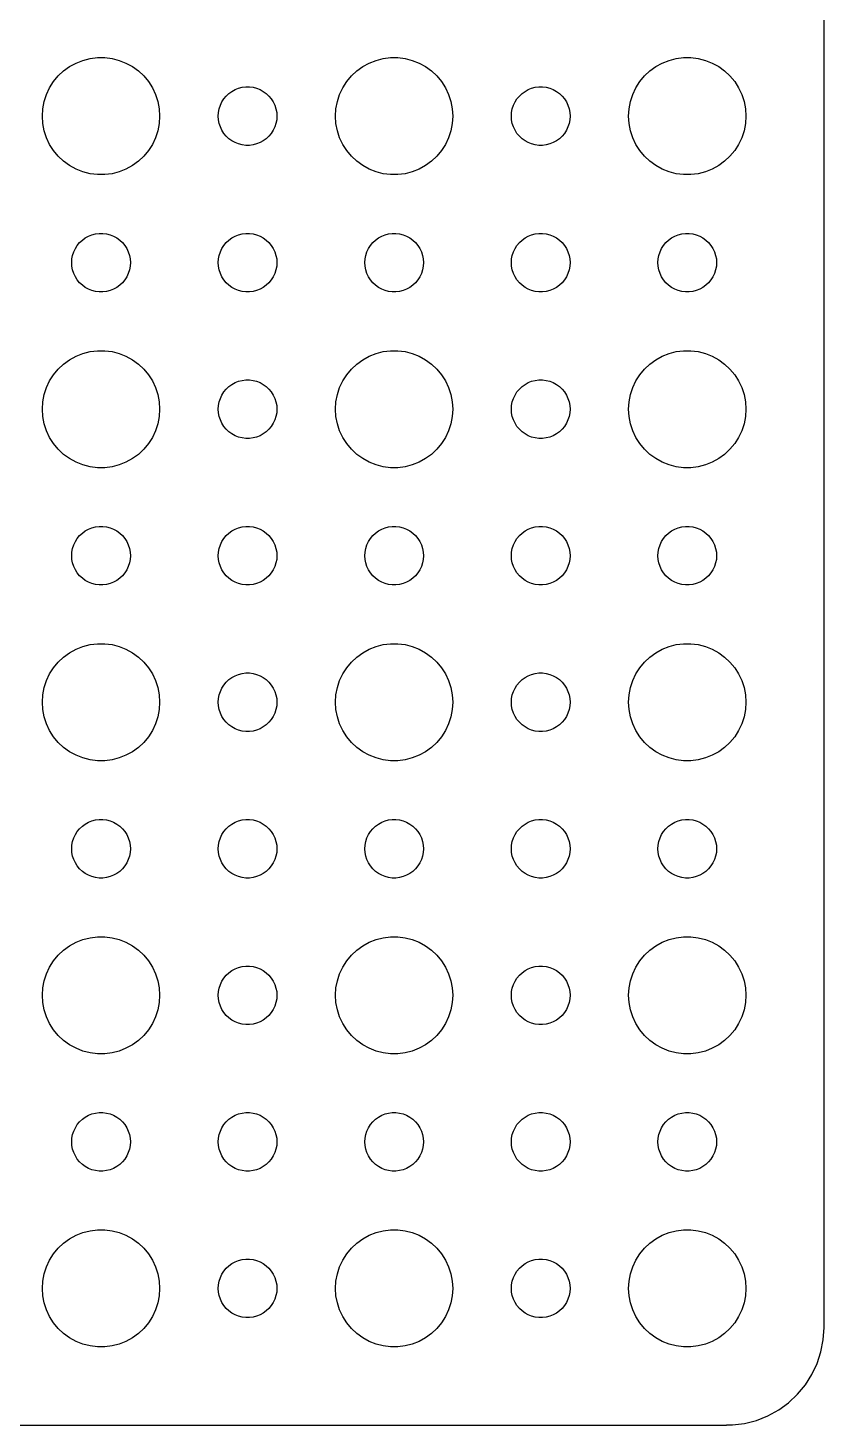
# Model space of a CAD drawing. Extents: x -37 to 37, y -74 to 74.
# Drawn here: x -3.7 to 37, y -74.5 to -3 of the extents above; entities that cross this region are included whole.
import ezdxf

# ---------------------------------------------------------------- set-up
doc = ezdxf.new("R2010")
doc.units = 0
doc.layers.get('0').update_dxf_attribs({"linetype": 'CONTINUOUS'})

msp = doc.modelspace()

# ---------------------------------------------------------------- linework, layer by layer
msp.add_lwpolyline([(-32, -74.497), (32, -74.497), (32, -74.4901), (32.314, -74.4901), (32.9369, -74.4114), (33.5451, -74.2553), (34.1289, -74.0241), (34.6791, -73.7216), (35.1871, -73.3526), (35.6448, -72.9227), (36.0451, -72.4389), (36.3815, -71.9088), (36.6489, -71.3406), (36.8429, -70.7434), (36.9606, -70.1267), (37, -69.5), (37, 69.5)])
for points in [[(-0.188372, -10.4941), (-0.562144, -10.4469), (-0.927051, -10.3532), (-1.27734, -10.2145), (-1.60748, -10.033), (-1.91227, -9.81154), (-2.18691, -9.55364), (-2.42705, -9.26336), (-2.62892, -8.94526), (-2.78933, -8.60437), (-2.90575, -8.24607), (-2.97634, -7.876), (-3, -7.5), (-2.97634, -7.124), (-2.90575, -6.75393), (-2.78933, -6.39563), (-2.62892, -6.05474), (-2.42705, -5.73664), (-2.18691, -5.44636), (-1.91227, -5.18846), (-1.60748, -4.96702), (-1.27734, -4.78552), (-0.927051, -4.64683), (-0.562144, -4.55314), (-0.188372, -4.50592), (0.188372, -4.50592), (0.562144, -4.55314), (0.927051, -4.64683), (1.27734, -4.78552), (1.60748, -4.96702), (1.91227, -5.18846), (2.18691, -5.44636), (2.42705, -5.73664), (2.62892, -6.05474), (2.78933, -6.39563), (2.90575, -6.75393), (2.97634, -7.124), (3, -7.5), (2.97634, -7.876), (2.90575, -8.24607), (2.78933, -8.60437), (2.62892, -8.94526), (2.42705, -9.26336), (2.18691, -9.55364), (1.91227, -9.81154), (1.60748, -10.033), (1.27734, -10.2145), (0.927051, -10.3532), (0.562144, -10.4469), (0.188372, -10.4941)], [(14.8116, -10.4941), (14.4379, -10.4469), (14.0729, -10.3532), (13.7227, -10.2145), (13.3925, -10.033), (13.0877, -9.81154), (12.8131, -9.55364), (12.5729, -9.26336), (12.3711, -8.94526), (12.2107, -8.60437), (12.0943, -8.24607), (12.0237, -7.876), (12, -7.5), (12.0237, -7.124), (12.0943, -6.75393), (12.2107, -6.39563), (12.3711, -6.05474), (12.5729, -5.73664), (12.8131, -5.44636), (13.0877, -5.18846), (13.3925, -4.96702), (13.7227, -4.78552), (14.0729, -4.64683), (14.4379, -4.55314), (14.8116, -4.50592), (15.1884, -4.50592), (15.5621, -4.55314), (15.9271, -4.64683), (16.2773, -4.78552), (16.6075, -4.96702), (16.9123, -5.18846), (17.1869, -5.44636), (17.4271, -5.73664), (17.6289, -6.05474), (17.7893, -6.39563), (17.9057, -6.75393), (17.9763, -7.124), (18, -7.5), (17.9763, -7.876), (17.9057, -8.24607), (17.7893, -8.60437), (17.6289, -8.94526), (17.4271, -9.26336), (17.1869, -9.55364), (16.9123, -9.81154), (16.6075, -10.033), (16.2773, -10.2145), (15.9271, -10.3532), (15.5621, -10.4469), (15.1884, -10.4941)], [(29.8116, -10.4941), (29.4379, -10.4469), (29.0729, -10.3532), (28.7227, -10.2145), (28.3925, -10.033), (28.0877, -9.81154), (27.8131, -9.55364), (27.5729, -9.26336), (27.3711, -8.94526), (27.2107, -8.60437), (27.0943, -8.24607), (27.0237, -7.876), (27, -7.5), (27.0237, -7.124), (27.0943, -6.75393), (27.2107, -6.39563), (27.3711, -6.05474), (27.5729, -5.73664), (27.8131, -5.44636), (28.0877, -5.18846), (28.3925, -4.96702), (28.7227, -4.78552), (29.0729, -4.64683), (29.4379, -4.55314), (29.8116, -4.50592), (30.1884, -4.50592), (30.5621, -4.55314), (30.9271, -4.64683), (31.2773, -4.78552), (31.6075, -4.96702), (31.9123, -5.18846), (32.1869, -5.44636), (32.4271, -5.73664), (32.6289, -6.05474), (32.7893, -6.39563), (32.9057, -6.75393), (32.9763, -7.124), (33, -7.5), (32.9763, -7.876), (32.9057, -8.24607), (32.7893, -8.60437), (32.6289, -8.94526), (32.4271, -9.26336), (32.1869, -9.55364), (31.9123, -9.81154), (31.6075, -10.033), (31.2773, -10.2145), (30.9271, -10.3532), (30.5621, -10.4469), (30.1884, -10.4941)], [(7.40581, -8.99704), (7.21893, -8.97343), (7.03647, -8.92658), (6.86133, -8.85724), (6.69626, -8.76649), (6.54386, -8.65577), (6.40655, -8.52682), (6.28647, -8.38168), (6.18554, -8.22263), (6.10534, -8.05219), (6.04713, -7.87303), (6.01183, -7.688), (6, -7.5), (6.01183, -7.312), (6.04713, -7.12697), (6.10534, -6.94781), (6.18554, -6.77737), (6.28647, -6.61832), (6.40655, -6.47318), (6.54386, -6.34423), (6.69626, -6.23351), (6.86133, -6.14276), (7.03647, -6.07342), (7.21893, -6.02657), (7.40581, -6.00296), (7.59419, -6.00296), (7.78107, -6.02657), (7.96353, -6.07342), (8.13867, -6.14276), (8.30374, -6.23351), (8.45614, -6.34423), (8.59345, -6.47318), (8.71353, -6.61832), (8.81446, -6.77737), (8.89466, -6.94781), (8.95287, -7.12697), (8.98817, -7.312), (9, -7.5), (8.98817, -7.688), (8.95287, -7.87303), (8.89466, -8.05219), (8.81446, -8.22263), (8.71353, -8.38168), (8.59345, -8.52682), (8.45614, -8.65577), (8.30374, -8.76649), (8.13867, -8.85724), (7.96353, -8.92658), (7.78107, -8.97343), (7.59419, -8.99704)], [(22.4058, -8.99704), (22.2189, -8.97343), (22.0365, -8.92658), (21.8613, -8.85724), (21.6963, -8.76649), (21.5439, -8.65577), (21.4065, -8.52682), (21.2865, -8.38168), (21.1855, -8.22263), (21.1053, -8.05219), (21.0471, -7.87303), (21.0118, -7.688), (21, -7.5), (21.0118, -7.312), (21.0471, -7.12697), (21.1053, -6.94781), (21.1855, -6.77737), (21.2865, -6.61832), (21.4065, -6.47318), (21.5439, -6.34423), (21.6963, -6.23351), (21.8613, -6.14276), (22.0365, -6.07342), (22.2189, -6.02657), (22.4058, -6.00296), (22.5942, -6.00296), (22.7811, -6.02657), (22.9635, -6.07342), (23.1387, -6.14276), (23.3037, -6.23351), (23.4561, -6.34423), (23.5935, -6.47318), (23.7135, -6.61832), (23.8145, -6.77737), (23.8947, -6.94781), (23.9529, -7.12697), (23.9882, -7.312), (24, -7.5), (23.9882, -7.688), (23.9529, -7.87303), (23.8947, -8.05219), (23.8145, -8.22263), (23.7135, -8.38168), (23.5935, -8.52682), (23.4561, -8.65577), (23.3037, -8.76649), (23.1387, -8.85724), (22.9635, -8.92658), (22.7811, -8.97343), (22.5942, -8.99704)], [(-0.094186, -16.497), (-0.281072, -16.4734), (-0.463525, -16.4266), (-0.638669, -16.3572), (-0.80374, -16.2665), (-0.956136, -16.1558), (-1.09345, -16.0268), (-1.21353, -15.8817), (-1.31446, -15.7226), (-1.39466, -15.5522), (-1.45287, -15.373), (-1.48817, -15.188), (-1.5, -15), (-1.48817, -14.812), (-1.45287, -14.627), (-1.39466, -14.4478), (-1.31446, -14.2774), (-1.21353, -14.1183), (-1.09345, -13.9732), (-0.956136, -13.8442), (-0.80374, -13.7335), (-0.638669, -13.6428), (-0.463525, -13.5734), (-0.281072, -13.5266), (-0.094186, -13.503), (0.094186, -13.503), (0.281072, -13.5266), (0.463525, -13.5734), (0.638669, -13.6428), (0.80374, -13.7335), (0.956136, -13.8442), (1.09345, -13.9732), (1.21353, -14.1183), (1.31446, -14.2774), (1.39466, -14.4478), (1.45287, -14.627), (1.48817, -14.812), (1.5, -15), (1.48817, -15.188), (1.45287, -15.373), (1.39466, -15.5522), (1.31446, -15.7226), (1.21353, -15.8817), (1.09345, -16.0268), (0.956136, -16.1558), (0.80374, -16.2665), (0.638669, -16.3572), (0.463525, -16.4266), (0.281072, -16.4734), (0.094186, -16.497)], [(7.40581, -16.497), (7.21893, -16.4734), (7.03647, -16.4266), (6.86133, -16.3572), (6.69626, -16.2665), (6.54386, -16.1558), (6.40655, -16.0268), (6.28647, -15.8817), (6.18554, -15.7226), (6.10534, -15.5522), (6.04713, -15.373), (6.01183, -15.188), (6, -15), (6.01183, -14.812), (6.04713, -14.627), (6.10534, -14.4478), (6.18554, -14.2774), (6.28647, -14.1183), (6.40655, -13.9732), (6.54386, -13.8442), (6.69626, -13.7335), (6.86133, -13.6428), (7.03647, -13.5734), (7.21893, -13.5266), (7.40581, -13.503), (7.59419, -13.503), (7.78107, -13.5266), (7.96353, -13.5734), (8.13867, -13.6428), (8.30374, -13.7335), (8.45614, -13.8442), (8.59345, -13.9732), (8.71353, -14.1183), (8.81446, -14.2774), (8.89466, -14.4478), (8.95287, -14.627), (8.98817, -14.812), (9, -15), (8.98817, -15.188), (8.95287, -15.373), (8.89466, -15.5522), (8.81446, -15.7226), (8.71353, -15.8817), (8.59345, -16.0268), (8.45614, -16.1558), (8.30374, -16.2665), (8.13867, -16.3572), (7.96353, -16.4266), (7.78107, -16.4734), (7.59419, -16.497)], [(14.9058, -16.497), (14.7189, -16.4734), (14.5365, -16.4266), (14.3613, -16.3572), (14.1963, -16.2665), (14.0439, -16.1558), (13.9065, -16.0268), (13.7865, -15.8817), (13.6855, -15.7226), (13.6053, -15.5522), (13.5471, -15.373), (13.5118, -15.188), (13.5, -15), (13.5118, -14.812), (13.5471, -14.627), (13.6053, -14.4478), (13.6855, -14.2774), (13.7865, -14.1183), (13.9065, -13.9732), (14.0439, -13.8442), (14.1963, -13.7335), (14.3613, -13.6428), (14.5365, -13.5734), (14.7189, -13.5266), (14.9058, -13.503), (15.0942, -13.503), (15.2811, -13.5266), (15.4635, -13.5734), (15.6387, -13.6428), (15.8037, -13.7335), (15.9561, -13.8442), (16.0935, -13.9732), (16.2135, -14.1183), (16.3145, -14.2774), (16.3947, -14.4478), (16.4529, -14.627), (16.4882, -14.812), (16.5, -15), (16.4882, -15.188), (16.4529, -15.373), (16.3947, -15.5522), (16.3145, -15.7226), (16.2135, -15.8817), (16.0935, -16.0268), (15.9561, -16.1558), (15.8037, -16.2665), (15.6387, -16.3572), (15.4635, -16.4266), (15.2811, -16.4734), (15.0942, -16.497)], [(22.4058, -16.497), (22.2189, -16.4734), (22.0365, -16.4266), (21.8613, -16.3572), (21.6963, -16.2665), (21.5439, -16.1558), (21.4065, -16.0268), (21.2865, -15.8817), (21.1855, -15.7226), (21.1053, -15.5522), (21.0471, -15.373), (21.0118, -15.188), (21, -15), (21.0118, -14.812), (21.0471, -14.627), (21.1053, -14.4478), (21.1855, -14.2774), (21.2865, -14.1183), (21.4065, -13.9732), (21.5439, -13.8442), (21.6963, -13.7335), (21.8613, -13.6428), (22.0365, -13.5734), (22.2189, -13.5266), (22.4058, -13.503), (22.5942, -13.503), (22.7811, -13.5266), (22.9635, -13.5734), (23.1387, -13.6428), (23.3037, -13.7335), (23.4561, -13.8442), (23.5935, -13.9732), (23.7135, -14.1183), (23.8145, -14.2774), (23.8947, -14.4478), (23.9529, -14.627), (23.9882, -14.812), (24, -15), (23.9882, -15.188), (23.9529, -15.373), (23.8947, -15.5522), (23.8145, -15.7226), (23.7135, -15.8817), (23.5935, -16.0268), (23.4561, -16.1558), (23.3037, -16.2665), (23.1387, -16.3572), (22.9635, -16.4266), (22.7811, -16.4734), (22.5942, -16.497)], [(29.9058, -16.497), (29.7189, -16.4734), (29.5365, -16.4266), (29.3613, -16.3572), (29.1963, -16.2665), (29.0439, -16.1558), (28.9065, -16.0268), (28.7865, -15.8817), (28.6855, -15.7226), (28.6053, -15.5522), (28.5471, -15.373), (28.5118, -15.188), (28.5, -15), (28.5118, -14.812), (28.5471, -14.627), (28.6053, -14.4478), (28.6855, -14.2774), (28.7865, -14.1183), (28.9065, -13.9732), (29.0439, -13.8442), (29.1963, -13.7335), (29.3613, -13.6428), (29.5365, -13.5734), (29.7189, -13.5266), (29.9058, -13.503), (30.0942, -13.503), (30.2811, -13.5266), (30.4635, -13.5734), (30.6387, -13.6428), (30.8037, -13.7335), (30.9561, -13.8442), (31.0935, -13.9732), (31.2135, -14.1183), (31.3145, -14.2774), (31.3947, -14.4478), (31.4529, -14.627), (31.4882, -14.812), (31.5, -15), (31.4882, -15.188), (31.4529, -15.373), (31.3947, -15.5522), (31.3145, -15.7226), (31.2135, -15.8817), (31.0935, -16.0268), (30.9561, -16.1558), (30.8037, -16.2665), (30.6387, -16.3572), (30.4635, -16.4266), (30.2811, -16.4734), (30.0942, -16.497)], [(-0.188372, -25.4941), (-0.562144, -25.4469), (-0.927051, -25.3532), (-1.27734, -25.2145), (-1.60748, -25.033), (-1.91227, -24.8115), (-2.18691, -24.5536), (-2.42705, -24.2634), (-2.62892, -23.9453), (-2.78933, -23.6044), (-2.90575, -23.2461), (-2.97634, -22.876), (-3, -22.5), (-2.97634, -22.124), (-2.90575, -21.7539), (-2.78933, -21.3956), (-2.62892, -21.0547), (-2.42705, -20.7366), (-2.18691, -20.4464), (-1.91227, -20.1885), (-1.60748, -19.967), (-1.27734, -19.7855), (-0.927051, -19.6468), (-0.562144, -19.5531), (-0.188372, -19.5059), (0.188372, -19.5059), (0.562144, -19.5531), (0.927051, -19.6468), (1.27734, -19.7855), (1.60748, -19.967), (1.91227, -20.1885), (2.18691, -20.4464), (2.42705, -20.7366), (2.62892, -21.0547), (2.78933, -21.3956), (2.90575, -21.7539), (2.97634, -22.124), (3, -22.5), (2.97634, -22.876), (2.90575, -23.2461), (2.78933, -23.6044), (2.62892, -23.9453), (2.42705, -24.2634), (2.18691, -24.5536), (1.91227, -24.8115), (1.60748, -25.033), (1.27734, -25.2145), (0.927051, -25.3532), (0.562144, -25.4469), (0.188372, -25.4941)], [(14.8116, -25.4941), (14.4379, -25.4469), (14.0729, -25.3532), (13.7227, -25.2145), (13.3925, -25.033), (13.0877, -24.8115), (12.8131, -24.5536), (12.5729, -24.2634), (12.3711, -23.9453), (12.2107, -23.6044), (12.0943, -23.2461), (12.0237, -22.876), (12, -22.5), (12.0237, -22.124), (12.0943, -21.7539), (12.2107, -21.3956), (12.3711, -21.0547), (12.5729, -20.7366), (12.8131, -20.4464), (13.0877, -20.1885), (13.3925, -19.967), (13.7227, -19.7855), (14.0729, -19.6468), (14.4379, -19.5531), (14.8116, -19.5059), (15.1884, -19.5059), (15.5621, -19.5531), (15.9271, -19.6468), (16.2773, -19.7855), (16.6075, -19.967), (16.9123, -20.1885), (17.1869, -20.4464), (17.4271, -20.7366), (17.6289, -21.0547), (17.7893, -21.3956), (17.9057, -21.7539), (17.9763, -22.124), (18, -22.5), (17.9763, -22.876), (17.9057, -23.2461), (17.7893, -23.6044), (17.6289, -23.9453), (17.4271, -24.2634), (17.1869, -24.5536), (16.9123, -24.8115), (16.6075, -25.033), (16.2773, -25.2145), (15.9271, -25.3532), (15.5621, -25.4469), (15.1884, -25.4941)], [(29.8116, -25.4941), (29.4379, -25.4469), (29.0729, -25.3532), (28.7227, -25.2145), (28.3925, -25.033), (28.0877, -24.8115), (27.8131, -24.5536), (27.5729, -24.2634), (27.3711, -23.9453), (27.2107, -23.6044), (27.0943, -23.2461), (27.0237, -22.876), (27, -22.5), (27.0237, -22.124), (27.0943, -21.7539), (27.2107, -21.3956), (27.3711, -21.0547), (27.5729, -20.7366), (27.8131, -20.4464), (28.0877, -20.1885), (28.3925, -19.967), (28.7227, -19.7855), (29.0729, -19.6468), (29.4379, -19.5531), (29.8116, -19.5059), (30.1884, -19.5059), (30.5621, -19.5531), (30.9271, -19.6468), (31.2773, -19.7855), (31.6075, -19.967), (31.9123, -20.1885), (32.1869, -20.4464), (32.4271, -20.7366), (32.6289, -21.0547), (32.7893, -21.3956), (32.9057, -21.7539), (32.9763, -22.124), (33, -22.5), (32.9763, -22.876), (32.9057, -23.2461), (32.7893, -23.6044), (32.6289, -23.9453), (32.4271, -24.2634), (32.1869, -24.5536), (31.9123, -24.8115), (31.6075, -25.033), (31.2773, -25.2145), (30.9271, -25.3532), (30.5621, -25.4469), (30.1884, -25.4941)], [(7.40581, -23.997), (7.21893, -23.9734), (7.03647, -23.9266), (6.86133, -23.8572), (6.69626, -23.7665), (6.54386, -23.6558), (6.40655, -23.5268), (6.28647, -23.3817), (6.18554, -23.2226), (6.10534, -23.0522), (6.04713, -22.873), (6.01183, -22.688), (6, -22.5), (6.01183, -22.312), (6.04713, -22.127), (6.10534, -21.9478), (6.18554, -21.7774), (6.28647, -21.6183), (6.40655, -21.4732), (6.54386, -21.3442), (6.69626, -21.2335), (6.86133, -21.1428), (7.03647, -21.0734), (7.21893, -21.0266), (7.40581, -21.003), (7.59419, -21.003), (7.78107, -21.0266), (7.96353, -21.0734), (8.13867, -21.1428), (8.30374, -21.2335), (8.45614, -21.3442), (8.59345, -21.4732), (8.71353, -21.6183), (8.81446, -21.7774), (8.89466, -21.9478), (8.95287, -22.127), (8.98817, -22.312), (9, -22.5), (8.98817, -22.688), (8.95287, -22.873), (8.89466, -23.0522), (8.81446, -23.2226), (8.71353, -23.3817), (8.59345, -23.5268), (8.45614, -23.6558), (8.30374, -23.7665), (8.13867, -23.8572), (7.96353, -23.9266), (7.78107, -23.9734), (7.59419, -23.997)], [(22.4058, -23.997), (22.2189, -23.9734), (22.0365, -23.9266), (21.8613, -23.8572), (21.6963, -23.7665), (21.5439, -23.6558), (21.4065, -23.5268), (21.2865, -23.3817), (21.1855, -23.2226), (21.1053, -23.0522), (21.0471, -22.873), (21.0118, -22.688), (21, -22.5), (21.0118, -22.312), (21.0471, -22.127), (21.1053, -21.9478), (21.1855, -21.7774), (21.2865, -21.6183), (21.4065, -21.4732), (21.5439, -21.3442), (21.6963, -21.2335), (21.8613, -21.1428), (22.0365, -21.0734), (22.2189, -21.0266), (22.4058, -21.003), (22.5942, -21.003), (22.7811, -21.0266), (22.9635, -21.0734), (23.1387, -21.1428), (23.3037, -21.2335), (23.4561, -21.3442), (23.5935, -21.4732), (23.7135, -21.6183), (23.8145, -21.7774), (23.8947, -21.9478), (23.9529, -22.127), (23.9882, -22.312), (24, -22.5), (23.9882, -22.688), (23.9529, -22.873), (23.8947, -23.0522), (23.8145, -23.2226), (23.7135, -23.3817), (23.5935, -23.5268), (23.4561, -23.6558), (23.3037, -23.7665), (23.1387, -23.8572), (22.9635, -23.9266), (22.7811, -23.9734), (22.5942, -23.997)], [(-0.094186, -31.497), (-0.281072, -31.4734), (-0.463525, -31.4266), (-0.638669, -31.3572), (-0.80374, -31.2665), (-0.956136, -31.1558), (-1.09345, -31.0268), (-1.21353, -30.8817), (-1.31446, -30.7226), (-1.39466, -30.5522), (-1.45287, -30.373), (-1.48817, -30.188), (-1.5, -30), (-1.48817, -29.812), (-1.45287, -29.627), (-1.39466, -29.4478), (-1.31446, -29.2774), (-1.21353, -29.1183), (-1.09345, -28.9732), (-0.956136, -28.8442), (-0.80374, -28.7335), (-0.638669, -28.6428), (-0.463525, -28.5734), (-0.281072, -28.5266), (-0.094186, -28.503), (0.094186, -28.503), (0.281072, -28.5266), (0.463525, -28.5734), (0.638669, -28.6428), (0.80374, -28.7335), (0.956136, -28.8442), (1.09345, -28.9732), (1.21353, -29.1183), (1.31446, -29.2774), (1.39466, -29.4478), (1.45287, -29.627), (1.48817, -29.812), (1.5, -30), (1.48817, -30.188), (1.45287, -30.373), (1.39466, -30.5522), (1.31446, -30.7226), (1.21353, -30.8817), (1.09345, -31.0268), (0.956136, -31.1558), (0.80374, -31.2665), (0.638669, -31.3572), (0.463525, -31.4266), (0.281072, -31.4734), (0.094186, -31.497)], [(7.40581, -31.497), (7.21893, -31.4734), (7.03647, -31.4266), (6.86133, -31.3572), (6.69626, -31.2665), (6.54386, -31.1558), (6.40655, -31.0268), (6.28647, -30.8817), (6.18554, -30.7226), (6.10534, -30.5522), (6.04713, -30.373), (6.01183, -30.188), (6, -30), (6.01183, -29.812), (6.04713, -29.627), (6.10534, -29.4478), (6.18554, -29.2774), (6.28647, -29.1183), (6.40655, -28.9732), (6.54386, -28.8442), (6.69626, -28.7335), (6.86133, -28.6428), (7.03647, -28.5734), (7.21893, -28.5266), (7.40581, -28.503), (7.59419, -28.503), (7.78107, -28.5266), (7.96353, -28.5734), (8.13867, -28.6428), (8.30374, -28.7335), (8.45614, -28.8442), (8.59345, -28.9732), (8.71353, -29.1183), (8.81446, -29.2774), (8.89466, -29.4478), (8.95287, -29.627), (8.98817, -29.812), (9, -30), (8.98817, -30.188), (8.95287, -30.373), (8.89466, -30.5522), (8.81446, -30.7226), (8.71353, -30.8817), (8.59345, -31.0268), (8.45614, -31.1558), (8.30374, -31.2665), (8.13867, -31.3572), (7.96353, -31.4266), (7.78107, -31.4734), (7.59419, -31.497)], [(14.9058, -31.497), (14.7189, -31.4734), (14.5365, -31.4266), (14.3613, -31.3572), (14.1963, -31.2665), (14.0439, -31.1558), (13.9065, -31.0268), (13.7865, -30.8817), (13.6855, -30.7226), (13.6053, -30.5522), (13.5471, -30.373), (13.5118, -30.188), (13.5, -30), (13.5118, -29.812), (13.5471, -29.627), (13.6053, -29.4478), (13.6855, -29.2774), (13.7865, -29.1183), (13.9065, -28.9732), (14.0439, -28.8442), (14.1963, -28.7335), (14.3613, -28.6428), (14.5365, -28.5734), (14.7189, -28.5266), (14.9058, -28.503), (15.0942, -28.503), (15.2811, -28.5266), (15.4635, -28.5734), (15.6387, -28.6428), (15.8037, -28.7335), (15.9561, -28.8442), (16.0935, -28.9732), (16.2135, -29.1183), (16.3145, -29.2774), (16.3947, -29.4478), (16.4529, -29.627), (16.4882, -29.812), (16.5, -30), (16.4882, -30.188), (16.4529, -30.373), (16.3947, -30.5522), (16.3145, -30.7226), (16.2135, -30.8817), (16.0935, -31.0268), (15.9561, -31.1558), (15.8037, -31.2665), (15.6387, -31.3572), (15.4635, -31.4266), (15.2811, -31.4734), (15.0942, -31.497)], [(22.4058, -31.497), (22.2189, -31.4734), (22.0365, -31.4266), (21.8613, -31.3572), (21.6963, -31.2665), (21.5439, -31.1558), (21.4065, -31.0268), (21.2865, -30.8817), (21.1855, -30.7226), (21.1053, -30.5522), (21.0471, -30.373), (21.0118, -30.188), (21, -30), (21.0118, -29.812), (21.0471, -29.627), (21.1053, -29.4478), (21.1855, -29.2774), (21.2865, -29.1183), (21.4065, -28.9732), (21.5439, -28.8442), (21.6963, -28.7335), (21.8613, -28.6428), (22.0365, -28.5734), (22.2189, -28.5266), (22.4058, -28.503), (22.5942, -28.503), (22.7811, -28.5266), (22.9635, -28.5734), (23.1387, -28.6428), (23.3037, -28.7335), (23.4561, -28.8442), (23.5935, -28.9732), (23.7135, -29.1183), (23.8145, -29.2774), (23.8947, -29.4478), (23.9529, -29.627), (23.9882, -29.812), (24, -30), (23.9882, -30.188), (23.9529, -30.373), (23.8947, -30.5522), (23.8145, -30.7226), (23.7135, -30.8817), (23.5935, -31.0268), (23.4561, -31.1558), (23.3037, -31.2665), (23.1387, -31.3572), (22.9635, -31.4266), (22.7811, -31.4734), (22.5942, -31.497)], [(29.9058, -31.497), (29.7189, -31.4734), (29.5365, -31.4266), (29.3613, -31.3572), (29.1963, -31.2665), (29.0439, -31.1558), (28.9065, -31.0268), (28.7865, -30.8817), (28.6855, -30.7226), (28.6053, -30.5522), (28.5471, -30.373), (28.5118, -30.188), (28.5, -30), (28.5118, -29.812), (28.5471, -29.627), (28.6053, -29.4478), (28.6855, -29.2774), (28.7865, -29.1183), (28.9065, -28.9732), (29.0439, -28.8442), (29.1963, -28.7335), (29.3613, -28.6428), (29.5365, -28.5734), (29.7189, -28.5266), (29.9058, -28.503), (30.0942, -28.503), (30.2811, -28.5266), (30.4635, -28.5734), (30.6387, -28.6428), (30.8037, -28.7335), (30.9561, -28.8442), (31.0935, -28.9732), (31.2135, -29.1183), (31.3145, -29.2774), (31.3947, -29.4478), (31.4529, -29.627), (31.4882, -29.812), (31.5, -30), (31.4882, -30.188), (31.4529, -30.373), (31.3947, -30.5522), (31.3145, -30.7226), (31.2135, -30.8817), (31.0935, -31.0268), (30.9561, -31.1558), (30.8037, -31.2665), (30.6387, -31.3572), (30.4635, -31.4266), (30.2811, -31.4734), (30.0942, -31.497)], [(-0.188372, -40.4941), (-0.562144, -40.4469), (-0.927051, -40.3532), (-1.27734, -40.2145), (-1.60748, -40.033), (-1.91227, -39.8115), (-2.18691, -39.5536), (-2.42705, -39.2634), (-2.62892, -38.9453), (-2.78933, -38.6044), (-2.90575, -38.2461), (-2.97634, -37.876), (-3, -37.5), (-2.97634, -37.124), (-2.90575, -36.7539), (-2.78933, -36.3956), (-2.62892, -36.0547), (-2.42705, -35.7366), (-2.18691, -35.4464), (-1.91227, -35.1885), (-1.60748, -34.967), (-1.27734, -34.7855), (-0.927051, -34.6468), (-0.562144, -34.5531), (-0.188372, -34.5059), (0.188372, -34.5059), (0.562144, -34.5531), (0.927051, -34.6468), (1.27734, -34.7855), (1.60748, -34.967), (1.91227, -35.1885), (2.18691, -35.4464), (2.42705, -35.7366), (2.62892, -36.0547), (2.78933, -36.3956), (2.90575, -36.7539), (2.97634, -37.124), (3, -37.5), (2.97634, -37.876), (2.90575, -38.2461), (2.78933, -38.6044), (2.62892, -38.9453), (2.42705, -39.2634), (2.18691, -39.5536), (1.91227, -39.8115), (1.60748, -40.033), (1.27734, -40.2145), (0.927051, -40.3532), (0.562144, -40.4469), (0.188372, -40.4941)], [(14.8116, -40.4941), (14.4379, -40.4469), (14.0729, -40.3532), (13.7227, -40.2145), (13.3925, -40.033), (13.0877, -39.8115), (12.8131, -39.5536), (12.5729, -39.2634), (12.3711, -38.9453), (12.2107, -38.6044), (12.0943, -38.2461), (12.0237, -37.876), (12, -37.5), (12.0237, -37.124), (12.0943, -36.7539), (12.2107, -36.3956), (12.3711, -36.0547), (12.5729, -35.7366), (12.8131, -35.4464), (13.0877, -35.1885), (13.3925, -34.967), (13.7227, -34.7855), (14.0729, -34.6468), (14.4379, -34.5531), (14.8116, -34.5059), (15.1884, -34.5059), (15.5621, -34.5531), (15.9271, -34.6468), (16.2773, -34.7855), (16.6075, -34.967), (16.9123, -35.1885), (17.1869, -35.4464), (17.4271, -35.7366), (17.6289, -36.0547), (17.7893, -36.3956), (17.9057, -36.7539), (17.9763, -37.124), (18, -37.5), (17.9763, -37.876), (17.9057, -38.2461), (17.7893, -38.6044), (17.6289, -38.9453), (17.4271, -39.2634), (17.1869, -39.5536), (16.9123, -39.8115), (16.6075, -40.033), (16.2773, -40.2145), (15.9271, -40.3532), (15.5621, -40.4469), (15.1884, -40.4941)], [(29.8116, -40.4941), (29.4379, -40.4469), (29.0729, -40.3532), (28.7227, -40.2145), (28.3925, -40.033), (28.0877, -39.8115), (27.8131, -39.5536), (27.5729, -39.2634), (27.3711, -38.9453), (27.2107, -38.6044), (27.0943, -38.2461), (27.0237, -37.876), (27, -37.5), (27.0237, -37.124), (27.0943, -36.7539), (27.2107, -36.3956), (27.3711, -36.0547), (27.5729, -35.7366), (27.8131, -35.4464), (28.0877, -35.1885), (28.3925, -34.967), (28.7227, -34.7855), (29.0729, -34.6468), (29.4379, -34.5531), (29.8116, -34.5059), (30.1884, -34.5059), (30.5621, -34.5531), (30.9271, -34.6468), (31.2773, -34.7855), (31.6075, -34.967), (31.9123, -35.1885), (32.1869, -35.4464), (32.4271, -35.7366), (32.6289, -36.0547), (32.7893, -36.3956), (32.9057, -36.7539), (32.9763, -37.124), (33, -37.5), (32.9763, -37.876), (32.9057, -38.2461), (32.7893, -38.6044), (32.6289, -38.9453), (32.4271, -39.2634), (32.1869, -39.5536), (31.9123, -39.8115), (31.6075, -40.033), (31.2773, -40.2145), (30.9271, -40.3532), (30.5621, -40.4469), (30.1884, -40.4941)], [(7.40581, -38.997), (7.21893, -38.9734), (7.03647, -38.9266), (6.86133, -38.8572), (6.69626, -38.7665), (6.54386, -38.6558), (6.40655, -38.5268), (6.28647, -38.3817), (6.18554, -38.2226), (6.10534, -38.0522), (6.04713, -37.873), (6.01183, -37.688), (6, -37.5), (6.01183, -37.312), (6.04713, -37.127), (6.10534, -36.9478), (6.18554, -36.7774), (6.28647, -36.6183), (6.40655, -36.4732), (6.54386, -36.3442), (6.69626, -36.2335), (6.86133, -36.1428), (7.03647, -36.0734), (7.21893, -36.0266), (7.40581, -36.003), (7.59419, -36.003), (7.78107, -36.0266), (7.96353, -36.0734), (8.13867, -36.1428), (8.30374, -36.2335), (8.45614, -36.3442), (8.59345, -36.4732), (8.71353, -36.6183), (8.81446, -36.7774), (8.89466, -36.9478), (8.95287, -37.127), (8.98817, -37.312), (9, -37.5), (8.98817, -37.688), (8.95287, -37.873), (8.89466, -38.0522), (8.81446, -38.2226), (8.71353, -38.3817), (8.59345, -38.5268), (8.45614, -38.6558), (8.30374, -38.7665), (8.13867, -38.8572), (7.96353, -38.9266), (7.78107, -38.9734), (7.59419, -38.997)], [(22.4058, -38.997), (22.2189, -38.9734), (22.0365, -38.9266), (21.8613, -38.8572), (21.6963, -38.7665), (21.5439, -38.6558), (21.4065, -38.5268), (21.2865, -38.3817), (21.1855, -38.2226), (21.1053, -38.0522), (21.0471, -37.873), (21.0118, -37.688), (21, -37.5), (21.0118, -37.312), (21.0471, -37.127), (21.1053, -36.9478), (21.1855, -36.7774), (21.2865, -36.6183), (21.4065, -36.4732), (21.5439, -36.3442), (21.6963, -36.2335), (21.8613, -36.1428), (22.0365, -36.0734), (22.2189, -36.0266), (22.4058, -36.003), (22.5942, -36.003), (22.7811, -36.0266), (22.9635, -36.0734), (23.1387, -36.1428), (23.3037, -36.2335), (23.4561, -36.3442), (23.5935, -36.4732), (23.7135, -36.6183), (23.8145, -36.7774), (23.8947, -36.9478), (23.9529, -37.127), (23.9882, -37.312), (24, -37.5), (23.9882, -37.688), (23.9529, -37.873), (23.8947, -38.0522), (23.8145, -38.2226), (23.7135, -38.3817), (23.5935, -38.5268), (23.4561, -38.6558), (23.3037, -38.7665), (23.1387, -38.8572), (22.9635, -38.9266), (22.7811, -38.9734), (22.5942, -38.997)], [(-0.094186, -46.497), (-0.281072, -46.4734), (-0.463525, -46.4266), (-0.638669, -46.3572), (-0.80374, -46.2665), (-0.956136, -46.1558), (-1.09345, -46.0268), (-1.21353, -45.8817), (-1.31446, -45.7226), (-1.39466, -45.5522), (-1.45287, -45.373), (-1.48817, -45.188), (-1.5, -45), (-1.48817, -44.812), (-1.45287, -44.627), (-1.39466, -44.4478), (-1.31446, -44.2774), (-1.21353, -44.1183), (-1.09345, -43.9732), (-0.956136, -43.8442), (-0.80374, -43.7335), (-0.638669, -43.6428), (-0.463525, -43.5734), (-0.281072, -43.5266), (-0.094186, -43.503), (0.094186, -43.503), (0.281072, -43.5266), (0.463525, -43.5734), (0.638669, -43.6428), (0.80374, -43.7335), (0.956136, -43.8442), (1.09345, -43.9732), (1.21353, -44.1183), (1.31446, -44.2774), (1.39466, -44.4478), (1.45287, -44.627), (1.48817, -44.812), (1.5, -45), (1.48817, -45.188), (1.45287, -45.373), (1.39466, -45.5522), (1.31446, -45.7226), (1.21353, -45.8817), (1.09345, -46.0268), (0.956136, -46.1558), (0.80374, -46.2665), (0.638669, -46.3572), (0.463525, -46.4266), (0.281072, -46.4734), (0.094186, -46.497)], [(7.40581, -46.497), (7.21893, -46.4734), (7.03647, -46.4266), (6.86133, -46.3572), (6.69626, -46.2665), (6.54386, -46.1558), (6.40655, -46.0268), (6.28647, -45.8817), (6.18554, -45.7226), (6.10534, -45.5522), (6.04713, -45.373), (6.01183, -45.188), (6, -45), (6.01183, -44.812), (6.04713, -44.627), (6.10534, -44.4478), (6.18554, -44.2774), (6.28647, -44.1183), (6.40655, -43.9732), (6.54386, -43.8442), (6.69626, -43.7335), (6.86133, -43.6428), (7.03647, -43.5734), (7.21893, -43.5266), (7.40581, -43.503), (7.59419, -43.503), (7.78107, -43.5266), (7.96353, -43.5734), (8.13867, -43.6428), (8.30374, -43.7335), (8.45614, -43.8442), (8.59345, -43.9732), (8.71353, -44.1183), (8.81446, -44.2774), (8.89466, -44.4478), (8.95287, -44.627), (8.98817, -44.812), (9, -45), (8.98817, -45.188), (8.95287, -45.373), (8.89466, -45.5522), (8.81446, -45.7226), (8.71353, -45.8817), (8.59345, -46.0268), (8.45614, -46.1558), (8.30374, -46.2665), (8.13867, -46.3572), (7.96353, -46.4266), (7.78107, -46.4734), (7.59419, -46.497)], [(14.9058, -46.497), (14.7189, -46.4734), (14.5365, -46.4266), (14.3613, -46.3572), (14.1963, -46.2665), (14.0439, -46.1558), (13.9065, -46.0268), (13.7865, -45.8817), (13.6855, -45.7226), (13.6053, -45.5522), (13.5471, -45.373), (13.5118, -45.188), (13.5, -45), (13.5118, -44.812), (13.5471, -44.627), (13.6053, -44.4478), (13.6855, -44.2774), (13.7865, -44.1183), (13.9065, -43.9732), (14.0439, -43.8442), (14.1963, -43.7335), (14.3613, -43.6428), (14.5365, -43.5734), (14.7189, -43.5266), (14.9058, -43.503), (15.0942, -43.503), (15.2811, -43.5266), (15.4635, -43.5734), (15.6387, -43.6428), (15.8037, -43.7335), (15.9561, -43.8442), (16.0935, -43.9732), (16.2135, -44.1183), (16.3145, -44.2774), (16.3947, -44.4478), (16.4529, -44.627), (16.4882, -44.812), (16.5, -45), (16.4882, -45.188), (16.4529, -45.373), (16.3947, -45.5522), (16.3145, -45.7226), (16.2135, -45.8817), (16.0935, -46.0268), (15.9561, -46.1558), (15.8037, -46.2665), (15.6387, -46.3572), (15.4635, -46.4266), (15.2811, -46.4734), (15.0942, -46.497)], [(22.4058, -46.497), (22.2189, -46.4734), (22.0365, -46.4266), (21.8613, -46.3572), (21.6963, -46.2665), (21.5439, -46.1558), (21.4065, -46.0268), (21.2865, -45.8817), (21.1855, -45.7226), (21.1053, -45.5522), (21.0471, -45.373), (21.0118, -45.188), (21, -45), (21.0118, -44.812), (21.0471, -44.627), (21.1053, -44.4478), (21.1855, -44.2774), (21.2865, -44.1183), (21.4065, -43.9732), (21.5439, -43.8442), (21.6963, -43.7335), (21.8613, -43.6428), (22.0365, -43.5734), (22.2189, -43.5266), (22.4058, -43.503), (22.5942, -43.503), (22.7811, -43.5266), (22.9635, -43.5734), (23.1387, -43.6428), (23.3037, -43.7335), (23.4561, -43.8442), (23.5935, -43.9732), (23.7135, -44.1183), (23.8145, -44.2774), (23.8947, -44.4478), (23.9529, -44.627), (23.9882, -44.812), (24, -45), (23.9882, -45.188), (23.9529, -45.373), (23.8947, -45.5522), (23.8145, -45.7226), (23.7135, -45.8817), (23.5935, -46.0268), (23.4561, -46.1558), (23.3037, -46.2665), (23.1387, -46.3572), (22.9635, -46.4266), (22.7811, -46.4734), (22.5942, -46.497)], [(29.9058, -46.497), (29.7189, -46.4734), (29.5365, -46.4266), (29.3613, -46.3572), (29.1963, -46.2665), (29.0439, -46.1558), (28.9065, -46.0268), (28.7865, -45.8817), (28.6855, -45.7226), (28.6053, -45.5522), (28.5471, -45.373), (28.5118, -45.188), (28.5, -45), (28.5118, -44.812), (28.5471, -44.627), (28.6053, -44.4478), (28.6855, -44.2774), (28.7865, -44.1183), (28.9065, -43.9732), (29.0439, -43.8442), (29.1963, -43.7335), (29.3613, -43.6428), (29.5365, -43.5734), (29.7189, -43.5266), (29.9058, -43.503), (30.0942, -43.503), (30.2811, -43.5266), (30.4635, -43.5734), (30.6387, -43.6428), (30.8037, -43.7335), (30.9561, -43.8442), (31.0935, -43.9732), (31.2135, -44.1183), (31.3145, -44.2774), (31.3947, -44.4478), (31.4529, -44.627), (31.4882, -44.812), (31.5, -45), (31.4882, -45.188), (31.4529, -45.373), (31.3947, -45.5522), (31.3145, -45.7226), (31.2135, -45.8817), (31.0935, -46.0268), (30.9561, -46.1558), (30.8037, -46.2665), (30.6387, -46.3572), (30.4635, -46.4266), (30.2811, -46.4734), (30.0942, -46.497)], [(-0.188372, -55.4941), (-0.562144, -55.4469), (-0.927051, -55.3532), (-1.27734, -55.2145), (-1.60748, -55.033), (-1.91227, -54.8115), (-2.18691, -54.5536), (-2.42705, -54.2634), (-2.62892, -53.9453), (-2.78933, -53.6044), (-2.90575, -53.2461), (-2.97634, -52.876), (-3, -52.5), (-2.97634, -52.124), (-2.90575, -51.7539), (-2.78933, -51.3956), (-2.62892, -51.0547), (-2.42705, -50.7366), (-2.18691, -50.4464), (-1.91227, -50.1885), (-1.60748, -49.967), (-1.27734, -49.7855), (-0.927051, -49.6468), (-0.562144, -49.5531), (-0.188372, -49.5059), (0.188372, -49.5059), (0.562144, -49.5531), (0.927051, -49.6468), (1.27734, -49.7855), (1.60748, -49.967), (1.91227, -50.1885), (2.18691, -50.4464), (2.42705, -50.7366), (2.62892, -51.0547), (2.78933, -51.3956), (2.90575, -51.7539), (2.97634, -52.124), (3, -52.5), (2.97634, -52.876), (2.90575, -53.2461), (2.78933, -53.6044), (2.62892, -53.9453), (2.42705, -54.2634), (2.18691, -54.5536), (1.91227, -54.8115), (1.60748, -55.033), (1.27734, -55.2145), (0.927051, -55.3532), (0.562144, -55.4469), (0.188372, -55.4941)], [(14.8116, -55.4941), (14.4379, -55.4469), (14.0729, -55.3532), (13.7227, -55.2145), (13.3925, -55.033), (13.0877, -54.8115), (12.8131, -54.5536), (12.5729, -54.2634), (12.3711, -53.9453), (12.2107, -53.6044), (12.0943, -53.2461), (12.0237, -52.876), (12, -52.5), (12.0237, -52.124), (12.0943, -51.7539), (12.2107, -51.3956), (12.3711, -51.0547), (12.5729, -50.7366), (12.8131, -50.4464), (13.0877, -50.1885), (13.3925, -49.967), (13.7227, -49.7855), (14.0729, -49.6468), (14.4379, -49.5531), (14.8116, -49.5059), (15.1884, -49.5059), (15.5621, -49.5531), (15.9271, -49.6468), (16.2773, -49.7855), (16.6075, -49.967), (16.9123, -50.1885), (17.1869, -50.4464), (17.4271, -50.7366), (17.6289, -51.0547), (17.7893, -51.3956), (17.9057, -51.7539), (17.9763, -52.124), (18, -52.5), (17.9763, -52.876), (17.9057, -53.2461), (17.7893, -53.6044), (17.6289, -53.9453), (17.4271, -54.2634), (17.1869, -54.5536), (16.9123, -54.8115), (16.6075, -55.033), (16.2773, -55.2145), (15.9271, -55.3532), (15.5621, -55.4469), (15.1884, -55.4941)], [(29.8116, -55.4941), (29.4379, -55.4469), (29.0729, -55.3532), (28.7227, -55.2145), (28.3925, -55.033), (28.0877, -54.8115), (27.8131, -54.5536), (27.5729, -54.2634), (27.3711, -53.9453), (27.2107, -53.6044), (27.0943, -53.2461), (27.0237, -52.876), (27, -52.5), (27.0237, -52.124), (27.0943, -51.7539), (27.2107, -51.3956), (27.3711, -51.0547), (27.5729, -50.7366), (27.8131, -50.4464), (28.0877, -50.1885), (28.3925, -49.967), (28.7227, -49.7855), (29.0729, -49.6468), (29.4379, -49.5531), (29.8116, -49.5059), (30.1884, -49.5059), (30.5621, -49.5531), (30.9271, -49.6468), (31.2773, -49.7855), (31.6075, -49.967), (31.9123, -50.1885), (32.1869, -50.4464), (32.4271, -50.7366), (32.6289, -51.0547), (32.7893, -51.3956), (32.9057, -51.7539), (32.9763, -52.124), (33, -52.5), (32.9763, -52.876), (32.9057, -53.2461), (32.7893, -53.6044), (32.6289, -53.9453), (32.4271, -54.2634), (32.1869, -54.5536), (31.9123, -54.8115), (31.6075, -55.033), (31.2773, -55.2145), (30.9271, -55.3532), (30.5621, -55.4469), (30.1884, -55.4941)], [(7.40581, -53.997), (7.21893, -53.9734), (7.03647, -53.9266), (6.86133, -53.8572), (6.69626, -53.7665), (6.54386, -53.6558), (6.40655, -53.5268), (6.28647, -53.3817), (6.18554, -53.2226), (6.10534, -53.0522), (6.04713, -52.873), (6.01183, -52.688), (6, -52.5), (6.01183, -52.312), (6.04713, -52.127), (6.10534, -51.9478), (6.18554, -51.7774), (6.28647, -51.6183), (6.40655, -51.4732), (6.54386, -51.3442), (6.69626, -51.2335), (6.86133, -51.1428), (7.03647, -51.0734), (7.21893, -51.0266), (7.40581, -51.003), (7.59419, -51.003), (7.78107, -51.0266), (7.96353, -51.0734), (8.13867, -51.1428), (8.30374, -51.2335), (8.45614, -51.3442), (8.59345, -51.4732), (8.71353, -51.6183), (8.81446, -51.7774), (8.89466, -51.9478), (8.95287, -52.127), (8.98817, -52.312), (9, -52.5), (8.98817, -52.688), (8.95287, -52.873), (8.89466, -53.0522), (8.81446, -53.2226), (8.71353, -53.3817), (8.59345, -53.5268), (8.45614, -53.6558), (8.30374, -53.7665), (8.13867, -53.8572), (7.96353, -53.9266), (7.78107, -53.9734), (7.59419, -53.997)], [(22.4058, -53.997), (22.2189, -53.9734), (22.0365, -53.9266), (21.8613, -53.8572), (21.6963, -53.7665), (21.5439, -53.6558), (21.4065, -53.5268), (21.2865, -53.3817), (21.1855, -53.2226), (21.1053, -53.0522), (21.0471, -52.873), (21.0118, -52.688), (21, -52.5), (21.0118, -52.312), (21.0471, -52.127), (21.1053, -51.9478), (21.1855, -51.7774), (21.2865, -51.6183), (21.4065, -51.4732), (21.5439, -51.3442), (21.6963, -51.2335), (21.8613, -51.1428), (22.0365, -51.0734), (22.2189, -51.0266), (22.4058, -51.003), (22.5942, -51.003), (22.7811, -51.0266), (22.9635, -51.0734), (23.1387, -51.1428), (23.3037, -51.2335), (23.4561, -51.3442), (23.5935, -51.4732), (23.7135, -51.6183), (23.8145, -51.7774), (23.8947, -51.9478), (23.9529, -52.127), (23.9882, -52.312), (24, -52.5), (23.9882, -52.688), (23.9529, -52.873), (23.8947, -53.0522), (23.8145, -53.2226), (23.7135, -53.3817), (23.5935, -53.5268), (23.4561, -53.6558), (23.3037, -53.7665), (23.1387, -53.8572), (22.9635, -53.9266), (22.7811, -53.9734), (22.5942, -53.997)], [(-0.094186, -61.497), (-0.281072, -61.4734), (-0.463525, -61.4266), (-0.638669, -61.3572), (-0.80374, -61.2665), (-0.956136, -61.1558), (-1.09345, -61.0268), (-1.21353, -60.8817), (-1.31446, -60.7226), (-1.39466, -60.5522), (-1.45287, -60.373), (-1.48817, -60.188), (-1.5, -60), (-1.48817, -59.812), (-1.45287, -59.627), (-1.39466, -59.4478), (-1.31446, -59.2774), (-1.21353, -59.1183), (-1.09345, -58.9732), (-0.956136, -58.8442), (-0.80374, -58.7335), (-0.638669, -58.6428), (-0.463525, -58.5734), (-0.281072, -58.5266), (-0.094186, -58.503), (0.094186, -58.503), (0.281072, -58.5266), (0.463525, -58.5734), (0.638669, -58.6428), (0.80374, -58.7335), (0.956136, -58.8442), (1.09345, -58.9732), (1.21353, -59.1183), (1.31446, -59.2774), (1.39466, -59.4478), (1.45287, -59.627), (1.48817, -59.812), (1.5, -60), (1.48817, -60.188), (1.45287, -60.373), (1.39466, -60.5522), (1.31446, -60.7226), (1.21353, -60.8817), (1.09345, -61.0268), (0.956136, -61.1558), (0.80374, -61.2665), (0.638669, -61.3572), (0.463525, -61.4266), (0.281072, -61.4734), (0.094186, -61.497)], [(7.40581, -61.497), (7.21893, -61.4734), (7.03647, -61.4266), (6.86133, -61.3572), (6.69626, -61.2665), (6.54386, -61.1558), (6.40655, -61.0268), (6.28647, -60.8817), (6.18554, -60.7226), (6.10534, -60.5522), (6.04713, -60.373), (6.01183, -60.188), (6, -60), (6.01183, -59.812), (6.04713, -59.627), (6.10534, -59.4478), (6.18554, -59.2774), (6.28647, -59.1183), (6.40655, -58.9732), (6.54386, -58.8442), (6.69626, -58.7335), (6.86133, -58.6428), (7.03647, -58.5734), (7.21893, -58.5266), (7.40581, -58.503), (7.59419, -58.503), (7.78107, -58.5266), (7.96353, -58.5734), (8.13867, -58.6428), (8.30374, -58.7335), (8.45614, -58.8442), (8.59345, -58.9732), (8.71353, -59.1183), (8.81446, -59.2774), (8.89466, -59.4478), (8.95287, -59.627), (8.98817, -59.812), (9, -60), (8.98817, -60.188), (8.95287, -60.373), (8.89466, -60.5522), (8.81446, -60.7226), (8.71353, -60.8817), (8.59345, -61.0268), (8.45614, -61.1558), (8.30374, -61.2665), (8.13867, -61.3572), (7.96353, -61.4266), (7.78107, -61.4734), (7.59419, -61.497)], [(14.9058, -61.497), (14.7189, -61.4734), (14.5365, -61.4266), (14.3613, -61.3572), (14.1963, -61.2665), (14.0439, -61.1558), (13.9065, -61.0268), (13.7865, -60.8817), (13.6855, -60.7226), (13.6053, -60.5522), (13.5471, -60.373), (13.5118, -60.188), (13.5, -60), (13.5118, -59.812), (13.5471, -59.627), (13.6053, -59.4478), (13.6855, -59.2774), (13.7865, -59.1183), (13.9065, -58.9732), (14.0439, -58.8442), (14.1963, -58.7335), (14.3613, -58.6428), (14.5365, -58.5734), (14.7189, -58.5266), (14.9058, -58.503), (15.0942, -58.503), (15.2811, -58.5266), (15.4635, -58.5734), (15.6387, -58.6428), (15.8037, -58.7335), (15.9561, -58.8442), (16.0935, -58.9732), (16.2135, -59.1183), (16.3145, -59.2774), (16.3947, -59.4478), (16.4529, -59.627), (16.4882, -59.812), (16.5, -60), (16.4882, -60.188), (16.4529, -60.373), (16.3947, -60.5522), (16.3145, -60.7226), (16.2135, -60.8817), (16.0935, -61.0268), (15.9561, -61.1558), (15.8037, -61.2665), (15.6387, -61.3572), (15.4635, -61.4266), (15.2811, -61.4734), (15.0942, -61.497)], [(22.4058, -61.497), (22.2189, -61.4734), (22.0365, -61.4266), (21.8613, -61.3572), (21.6963, -61.2665), (21.5439, -61.1558), (21.4065, -61.0268), (21.2865, -60.8817), (21.1855, -60.7226), (21.1053, -60.5522), (21.0471, -60.373), (21.0118, -60.188), (21, -60), (21.0118, -59.812), (21.0471, -59.627), (21.1053, -59.4478), (21.1855, -59.2774), (21.2865, -59.1183), (21.4065, -58.9732), (21.5439, -58.8442), (21.6963, -58.7335), (21.8613, -58.6428), (22.0365, -58.5734), (22.2189, -58.5266), (22.4058, -58.503), (22.5942, -58.503), (22.7811, -58.5266), (22.9635, -58.5734), (23.1387, -58.6428), (23.3037, -58.7335), (23.4561, -58.8442), (23.5935, -58.9732), (23.7135, -59.1183), (23.8145, -59.2774), (23.8947, -59.4478), (23.9529, -59.627), (23.9882, -59.812), (24, -60), (23.9882, -60.188), (23.9529, -60.373), (23.8947, -60.5522), (23.8145, -60.7226), (23.7135, -60.8817), (23.5935, -61.0268), (23.4561, -61.1558), (23.3037, -61.2665), (23.1387, -61.3572), (22.9635, -61.4266), (22.7811, -61.4734), (22.5942, -61.497)], [(29.9058, -61.497), (29.7189, -61.4734), (29.5365, -61.4266), (29.3613, -61.3572), (29.1963, -61.2665), (29.0439, -61.1558), (28.9065, -61.0268), (28.7865, -60.8817), (28.6855, -60.7226), (28.6053, -60.5522), (28.5471, -60.373), (28.5118, -60.188), (28.5, -60), (28.5118, -59.812), (28.5471, -59.627), (28.6053, -59.4478), (28.6855, -59.2774), (28.7865, -59.1183), (28.9065, -58.9732), (29.0439, -58.8442), (29.1963, -58.7335), (29.3613, -58.6428), (29.5365, -58.5734), (29.7189, -58.5266), (29.9058, -58.503), (30.0942, -58.503), (30.2811, -58.5266), (30.4635, -58.5734), (30.6387, -58.6428), (30.8037, -58.7335), (30.9561, -58.8442), (31.0935, -58.9732), (31.2135, -59.1183), (31.3145, -59.2774), (31.3947, -59.4478), (31.4529, -59.627), (31.4882, -59.812), (31.5, -60), (31.4882, -60.188), (31.4529, -60.373), (31.3947, -60.5522), (31.3145, -60.7226), (31.2135, -60.8817), (31.0935, -61.0268), (30.9561, -61.1558), (30.8037, -61.2665), (30.6387, -61.3572), (30.4635, -61.4266), (30.2811, -61.4734), (30.0942, -61.497)], [(-0.188372, -70.4941), (-0.562144, -70.4469), (-0.927051, -70.3532), (-1.27734, -70.2145), (-1.60748, -70.033), (-1.91227, -69.8115), (-2.18691, -69.5536), (-2.42705, -69.2634), (-2.62892, -68.9453), (-2.78933, -68.6044), (-2.90575, -68.2461), (-2.97634, -67.876), (-3, -67.5), (-2.97634, -67.124), (-2.90575, -66.7539), (-2.78933, -66.3956), (-2.62892, -66.0547), (-2.42705, -65.7366), (-2.18691, -65.4464), (-1.91227, -65.1885), (-1.60748, -64.967), (-1.27734, -64.7855), (-0.927051, -64.6468), (-0.562144, -64.5531), (-0.188372, -64.5059), (0.188372, -64.5059), (0.562144, -64.5531), (0.927051, -64.6468), (1.27734, -64.7855), (1.60748, -64.967), (1.91227, -65.1885), (2.18691, -65.4464), (2.42705, -65.7366), (2.62892, -66.0547), (2.78933, -66.3956), (2.90575, -66.7539), (2.97634, -67.124), (3, -67.5), (2.97634, -67.876), (2.90575, -68.2461), (2.78933, -68.6044), (2.62892, -68.9453), (2.42705, -69.2634), (2.18691, -69.5536), (1.91227, -69.8115), (1.60748, -70.033), (1.27734, -70.2145), (0.927051, -70.3532), (0.562144, -70.4469), (0.188372, -70.4941)], [(14.8116, -70.4941), (14.4379, -70.4469), (14.0729, -70.3532), (13.7227, -70.2145), (13.3925, -70.033), (13.0877, -69.8115), (12.8131, -69.5536), (12.5729, -69.2634), (12.3711, -68.9453), (12.2107, -68.6044), (12.0943, -68.2461), (12.0237, -67.876), (12, -67.5), (12.0237, -67.124), (12.0943, -66.7539), (12.2107, -66.3956), (12.3711, -66.0547), (12.5729, -65.7366), (12.8131, -65.4464), (13.0877, -65.1885), (13.3925, -64.967), (13.7227, -64.7855), (14.0729, -64.6468), (14.4379, -64.5531), (14.8116, -64.5059), (15.1884, -64.5059), (15.5621, -64.5531), (15.9271, -64.6468), (16.2773, -64.7855), (16.6075, -64.967), (16.9123, -65.1885), (17.1869, -65.4464), (17.4271, -65.7366), (17.6289, -66.0547), (17.7893, -66.3956), (17.9057, -66.7539), (17.9763, -67.124), (18, -67.5), (17.9763, -67.876), (17.9057, -68.2461), (17.7893, -68.6044), (17.6289, -68.9453), (17.4271, -69.2634), (17.1869, -69.5536), (16.9123, -69.8115), (16.6075, -70.033), (16.2773, -70.2145), (15.9271, -70.3532), (15.5621, -70.4469), (15.1884, -70.4941)], [(29.8116, -70.4941), (29.4379, -70.4469), (29.0729, -70.3532), (28.7227, -70.2145), (28.3925, -70.033), (28.0877, -69.8115), (27.8131, -69.5536), (27.5729, -69.2634), (27.3711, -68.9453), (27.2107, -68.6044), (27.0943, -68.2461), (27.0237, -67.876), (27, -67.5), (27.0237, -67.124), (27.0943, -66.7539), (27.2107, -66.3956), (27.3711, -66.0547), (27.5729, -65.7366), (27.8131, -65.4464), (28.0877, -65.1885), (28.3925, -64.967), (28.7227, -64.7855), (29.0729, -64.6468), (29.4379, -64.5531), (29.8116, -64.5059), (30.1884, -64.5059), (30.5621, -64.5531), (30.9271, -64.6468), (31.2773, -64.7855), (31.6075, -64.967), (31.9123, -65.1885), (32.1869, -65.4464), (32.4271, -65.7366), (32.6289, -66.0547), (32.7893, -66.3956), (32.9057, -66.7539), (32.9763, -67.124), (33, -67.5), (32.9763, -67.876), (32.9057, -68.2461), (32.7893, -68.6044), (32.6289, -68.9453), (32.4271, -69.2634), (32.1869, -69.5536), (31.9123, -69.8115), (31.6075, -70.033), (31.2773, -70.2145), (30.9271, -70.3532), (30.5621, -70.4469), (30.1884, -70.4941)], [(7.40581, -68.997), (7.21893, -68.9734), (7.03647, -68.9266), (6.86133, -68.8572), (6.69626, -68.7665), (6.54386, -68.6558), (6.40655, -68.5268), (6.28647, -68.3817), (6.18554, -68.2226), (6.10534, -68.0522), (6.04713, -67.873), (6.01183, -67.688), (6, -67.5), (6.01183, -67.312), (6.04713, -67.127), (6.10534, -66.9478), (6.18554, -66.7774), (6.28647, -66.6183), (6.40655, -66.4732), (6.54386, -66.3442), (6.69626, -66.2335), (6.86133, -66.1428), (7.03647, -66.0734), (7.21893, -66.0266), (7.40581, -66.003), (7.59419, -66.003), (7.78107, -66.0266), (7.96353, -66.0734), (8.13867, -66.1428), (8.30374, -66.2335), (8.45614, -66.3442), (8.59345, -66.4732), (8.71353, -66.6183), (8.81446, -66.7774), (8.89466, -66.9478), (8.95287, -67.127), (8.98817, -67.312), (9, -67.5), (8.98817, -67.688), (8.95287, -67.873), (8.89466, -68.0522), (8.81446, -68.2226), (8.71353, -68.3817), (8.59345, -68.5268), (8.45614, -68.6558), (8.30374, -68.7665), (8.13867, -68.8572), (7.96353, -68.9266), (7.78107, -68.9734), (7.59419, -68.997)], [(22.4058, -68.997), (22.2189, -68.9734), (22.0365, -68.9266), (21.8613, -68.8572), (21.6963, -68.7665), (21.5439, -68.6558), (21.4065, -68.5268), (21.2865, -68.3817), (21.1855, -68.2226), (21.1053, -68.0522), (21.0471, -67.873), (21.0118, -67.688), (21, -67.5), (21.0118, -67.312), (21.0471, -67.127), (21.1053, -66.9478), (21.1855, -66.7774), (21.2865, -66.6183), (21.4065, -66.4732), (21.5439, -66.3442), (21.6963, -66.2335), (21.8613, -66.1428), (22.0365, -66.0734), (22.2189, -66.0266), (22.4058, -66.003), (22.5942, -66.003), (22.7811, -66.0266), (22.9635, -66.0734), (23.1387, -66.1428), (23.3037, -66.2335), (23.4561, -66.3442), (23.5935, -66.4732), (23.7135, -66.6183), (23.8145, -66.7774), (23.8947, -66.9478), (23.9529, -67.127), (23.9882, -67.312), (24, -67.5), (23.9882, -67.688), (23.9529, -67.873), (23.8947, -68.0522), (23.8145, -68.2226), (23.7135, -68.3817), (23.5935, -68.5268), (23.4561, -68.6558), (23.3037, -68.7665), (23.1387, -68.8572), (22.9635, -68.9266), (22.7811, -68.9734), (22.5942, -68.997)]]:
    msp.add_lwpolyline(points, close=True)

doc.saveas('drawing.dxf')
